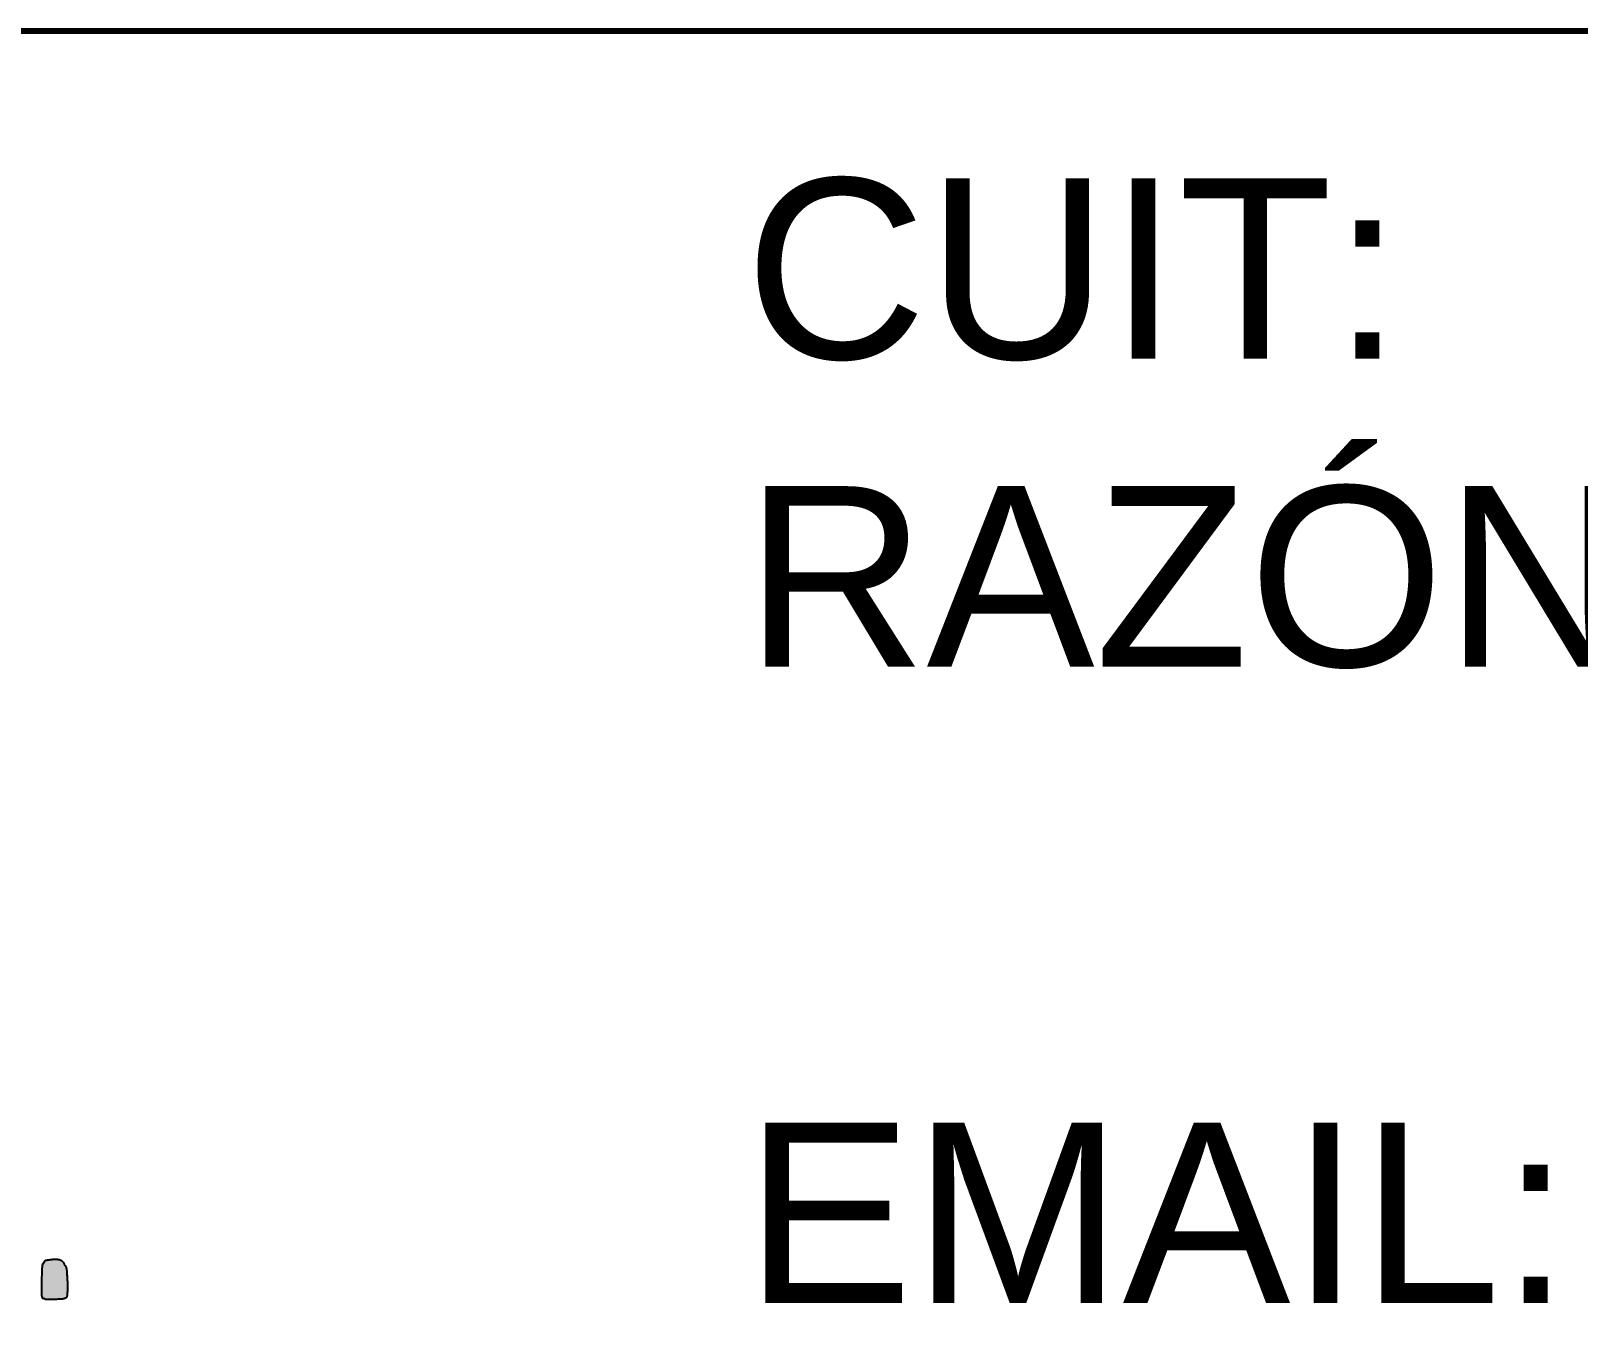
# Model space of a CAD drawing. Header units: millimetres. Extents: x 0 to 420, y 0 to 297.
# Drawn here: x 312.81 to 327.4, y 53.89 to 66 of the extents above; entities that cross this region are included whole.
import ezdxf
from ezdxf.enums import TextEntityAlignment as Align

# ---------------------------------------------------------------- set-up
doc = ezdxf.new("R2010")
doc.units = ezdxf.units.MM
for name, color, linetype in [('291-E-DIAGRAMA', 5, 'Continuous'), ('291-E-TEXTOS', 7, 'Continuous'), ('291-G-ROTULO', 7, 'Continuous')]:
    doc.layers.add(name, color=color, linetype=linetype)
doc.styles.add('ARIAL', font='arial.ttf')

msp = doc.modelspace()

# ---------------------------------------------------------------- hatches: boundary and pattern name
at = {"layer": '291-G-ROTULO', "true_color": 0x8dc249}
msp.add_hatch(color=7, dxfattribs=at).paths.add_polyline_path([(312.942, 54.408), (312.94, 54.407), (312.938, 54.406), (312.937, 54.404), (312.936, 54.403), (312.935, 54.401), (312.935, 54.399), (312.934, 54.397), (312.934, 54.396), (312.933, 54.394), (312.932, 54.392), (312.932, 54.39), (312.931, 54.388), (312.93, 54.386), (312.928, 54.385), (312.927, 54.384), (312.926, 54.384), (312.925, 54.383), (312.924, 54.383), (312.923, 54.382), (312.922, 54.382), (312.921, 54.381), (312.92, 54.379), (312.919, 54.376), (312.918, 54.373), (312.917, 54.369), (312.916, 54.363), (312.915, 54.356), (312.915, 54.348), (312.914, 54.337), (312.914, 54.324), (312.913, 54.309), (312.913, 54.292), (312.912, 54.274), (312.911, 54.255), (312.911, 54.236), (312.91, 54.216), (312.91, 54.196), (312.91, 54.177), (312.909, 54.158), (312.909, 54.141), (312.909, 54.125), (312.91, 54.11), (312.91, 54.097), (312.911, 54.087), (312.911, 54.079), (312.912, 54.072), (312.914, 54.066), (312.915, 54.062), (312.916, 54.059), (312.918, 54.057), (312.919, 54.056), (312.921, 54.055), (312.923, 54.055), (312.925, 54.055), (312.926, 54.056), (312.928, 54.056), (312.93, 54.057), (312.932, 54.057), (312.933, 54.056), (312.935, 54.055), (312.936, 54.054), (312.938, 54.053), (312.939, 54.052), (312.939, 54.051), (312.94, 54.05), (312.941, 54.05), (312.942, 54.049), (312.942, 54.049), (312.944, 54.048), (312.945, 54.048), (312.947, 54.048), (312.95, 54.047), (312.953, 54.047), (312.957, 54.047), (312.961, 54.047), (312.967, 54.047), (312.973, 54.047), (312.981, 54.047), (312.989, 54.047), (312.999, 54.047), (313.01, 54.047), (313.02, 54.047), (313.032, 54.048), (313.043, 54.048), (313.055, 54.048), (313.066, 54.049), (313.077, 54.05), (313.088, 54.05), (313.098, 54.051), (313.107, 54.052), (313.115, 54.054), (313.121, 54.055), (313.127, 54.057), (313.132, 54.058), (313.136, 54.06), (313.14, 54.061), (313.143, 54.062), (313.145, 54.063), (313.147, 54.065), (313.149, 54.067), (313.15, 54.069), (313.151, 54.072), (313.152, 54.075), (313.153, 54.078), (313.154, 54.083), (313.154, 54.088), (313.155, 54.094), (313.156, 54.101), (313.156, 54.109), (313.157, 54.119), (313.158, 54.13), (313.158, 54.143), (313.158, 54.156), (313.158, 54.169), (313.158, 54.183), (313.157, 54.198), (313.157, 54.212), (313.156, 54.226), (313.155, 54.24), (313.155, 54.253), (313.154, 54.266), (313.153, 54.277), (313.152, 54.287), (313.151, 54.296), (313.151, 54.304), (313.15, 54.311), (313.15, 54.317), (313.149, 54.322), (313.148, 54.327), (313.148, 54.331), (313.147, 54.335), (313.146, 54.338), (313.146, 54.341), (313.145, 54.344), (313.144, 54.347), (313.142, 54.35), (313.141, 54.352), (313.139, 54.355), (313.138, 54.359), (313.135, 54.362), (313.133, 54.366), (313.131, 54.37), (313.129, 54.374), (313.127, 54.378), (313.124, 54.382), (313.122, 54.386), (313.119, 54.39), (313.116, 54.394), (313.113, 54.397), (313.109, 54.401), (313.105, 54.404), (313.101, 54.407), (313.097, 54.41), (313.092, 54.413), (313.087, 54.415), (313.081, 54.416), (313.075, 54.418), (313.068, 54.419), (313.061, 54.42), (313.052, 54.421), (313.044, 54.421), (313.035, 54.421), (313.026, 54.42), (313.016, 54.42), (313.007, 54.419), (312.998, 54.418), (312.99, 54.417), (312.981, 54.416), (312.974, 54.415), (312.966, 54.414), (312.96, 54.413), (312.955, 54.412), (312.951, 54.411), (312.947, 54.411), (312.944, 54.409)])

# ---------------------------------------------------------------- linework, layer by layer
at = {"layer": '291-E-DIAGRAMA', "color": 7, "lineweight": 80}
msp.add_lwpolyline([(230, 66), (405, 66), (405, 15), (230, 15)], close=True, dxfattribs=at)
at = {"layer": '291-E-DIAGRAMA'}
msp.add_lwpolyline([(312.955, 54.412), (312.951, 54.411), (312.947, 54.411), (312.944, 54.409), (312.942, 54.408), (312.94, 54.407), (312.938, 54.406), (312.937, 54.404), (312.936, 54.403), (312.935, 54.401), (312.935, 54.399), (312.934, 54.397), (312.934, 54.396), (312.933, 54.394), (312.932, 54.392), (312.932, 54.39), (312.931, 54.388), (312.93, 54.386), (312.928, 54.385), (312.927, 54.384), (312.926, 54.384), (312.925, 54.383), (312.924, 54.383), (312.923, 54.382), (312.922, 54.382), (312.921, 54.381), (312.92, 54.379), (312.919, 54.376), (312.918, 54.373), (312.917, 54.369), (312.916, 54.363), (312.915, 54.356), (312.915, 54.348), (312.914, 54.337), (312.914, 54.324), (312.913, 54.309), (312.913, 54.292), (312.912, 54.274), (312.911, 54.255), (312.911, 54.236), (312.91, 54.216), (312.91, 54.196), (312.91, 54.177), (312.909, 54.158), (312.909, 54.141), (312.909, 54.125), (312.91, 54.11), (312.91, 54.097), (312.911, 54.087), (312.911, 54.079), (312.912, 54.072), (312.914, 54.066), (312.915, 54.062), (312.916, 54.059), (312.918, 54.057), (312.919, 54.056), (312.921, 54.055), (312.923, 54.055), (312.925, 54.055), (312.926, 54.056), (312.928, 54.056), (312.93, 54.057), (312.932, 54.057), (312.933, 54.056), (312.935, 54.055), (312.936, 54.054), (312.938, 54.053), (312.939, 54.052), (312.939, 54.051), (312.94, 54.05), (312.941, 54.05), (312.942, 54.049), (312.942, 54.049), (312.944, 54.048), (312.945, 54.048), (312.947, 54.048), (312.95, 54.047), (312.953, 54.047), (312.957, 54.047), (312.961, 54.047), (312.967, 54.047), (312.973, 54.047), (312.981, 54.047), (312.989, 54.047), (312.999, 54.047), (313.01, 54.047), (313.02, 54.047), (313.032, 54.048), (313.043, 54.048), (313.055, 54.048), (313.066, 54.049), (313.077, 54.05), (313.088, 54.05), (313.098, 54.051), (313.107, 54.052), (313.115, 54.054), (313.121, 54.055), (313.127, 54.057), (313.132, 54.058), (313.136, 54.06), (313.14, 54.061), (313.143, 54.062), (313.145, 54.063), (313.147, 54.065), (313.149, 54.067), (313.15, 54.069), (313.151, 54.072), (313.152, 54.075), (313.153, 54.078), (313.154, 54.083), (313.154, 54.088), (313.155, 54.094), (313.156, 54.101), (313.156, 54.109), (313.157, 54.119), (313.158, 54.13), (313.158, 54.143), (313.158, 54.156), (313.158, 54.169), (313.158, 54.183), (313.157, 54.198), (313.157, 54.212), (313.156, 54.226), (313.155, 54.24), (313.155, 54.253), (313.154, 54.266), (313.153, 54.277), (313.152, 54.287), (313.151, 54.296), (313.151, 54.304), (313.15, 54.311), (313.15, 54.317), (313.149, 54.322), (313.148, 54.327), (313.148, 54.331), (313.147, 54.335), (313.146, 54.338), (313.146, 54.341), (313.145, 54.344), (313.144, 54.347), (313.142, 54.35), (313.141, 54.352), (313.139, 54.355), (313.138, 54.359), (313.135, 54.362), (313.133, 54.366), (313.131, 54.37), (313.129, 54.374), (313.127, 54.378), (313.124, 54.382), (313.122, 54.386), (313.119, 54.39), (313.116, 54.394), (313.113, 54.397), (313.109, 54.401), (313.105, 54.404), (313.101, 54.407), (313.097, 54.41), (313.092, 54.413), (313.087, 54.415), (313.081, 54.416), (313.075, 54.418), (313.068, 54.419), (313.061, 54.42), (313.052, 54.421), (313.044, 54.421), (313.035, 54.421), (313.026, 54.42), (313.016, 54.42), (313.007, 54.419), (312.998, 54.418), (312.99, 54.417), (312.981, 54.416), (312.974, 54.415), (312.966, 54.414), (312.96, 54.413)], close=True, dxfattribs=at)

# ---------------------------------------------------------------- texts
at = {"layer": '291-E-TEXTOS', "style": 'ARIAL'}
for s, p in [('CUIT:', (319.539, 62.4)), ('RAZÓN SOCIAL:', (319.539, 59.5)), ('EMAIL:', (319.539, 53.5))]:
    msp.add_text(s, height=1.7, dxfattribs=at).set_placement(p, align=Align.BOTTOM_LEFT)

doc.saveas('drawing.dxf')
